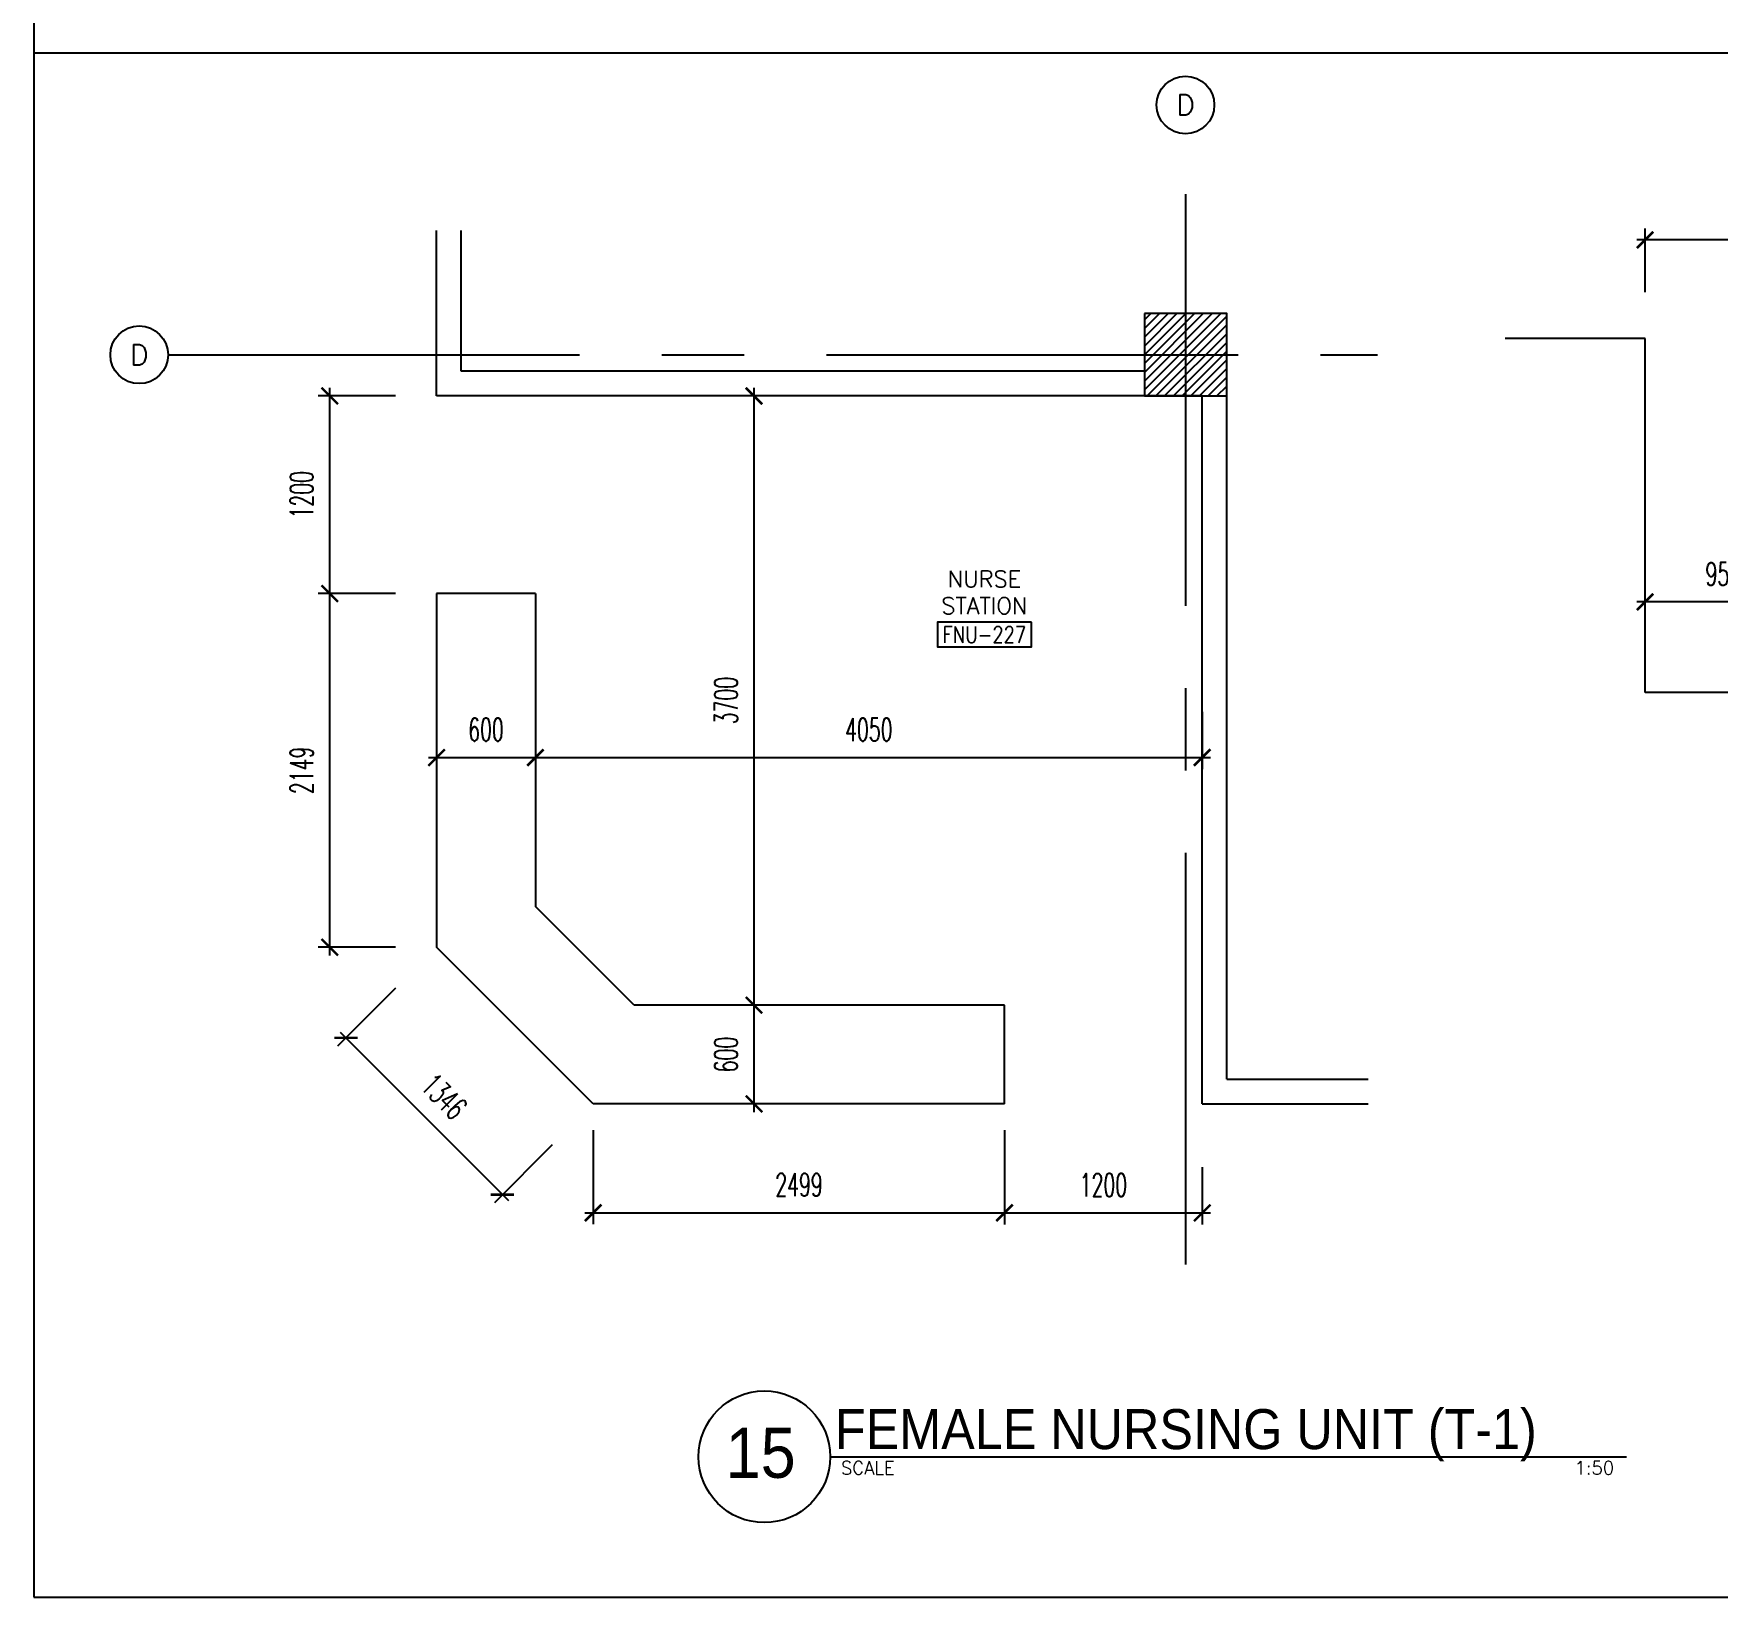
# Model space of a CAD drawing. Extents: x 417759.1 to 417809, y 43468.8 to 43507.6.
# Drawn here: x 417759.05 to 417769.28, y 43468.76 to 43478.26 of the extents above; entities that cross this region are included whole.
import ezdxf
from ezdxf.enums import TextEntityAlignment as Align

# ---------------------------------------------------------------- set-up
doc = ezdxf.new("R2010")
doc.units = 0
doc.header["$MEASUREMENT"] = 0
doc.header["$PDMODE"] = 3
doc.header["$PDSIZE"] = 0.1
doc.linetypes.add('CENTERX2', pattern=[4, 2.5, -0.5, 0.5, -0.5])
doc.layers.get('0').update_dxf_attribs({"linetype": 'CONTINUOUS'})
doc.layers.get('DEFPOINTS').update_dxf_attribs({"linetype": 'CONTINUOUS'})
for name, color, linetype in [('AX', 6, 'CONTINUOUS'), ('AX-CR', 2, 'CONTINUOUS'), ('AX-DIM', 4, 'CONTINUOUS'), ('AX-TXT', 4, 'CONTINUOUS'), ('AXES', 11, 'CENTERX2'), ('COL', 2, 'CONTINUOUS'), ('COUNTER', 2, 'CONTINUOUS'), ('HAT', 8, 'CONTINUOUS'), ('RM-BOX', 2, 'CONTINUOUS'), ('RM-NAME', 2, 'CONTINUOUS'), ('RM-NO', 2, 'CONTINUOUS'), ('TXT', 2, 'CONTINUOUS'), ('TXT1', 2, 'CONTINUOUS'), ('WALL', 6, 'CONTINUOUS')]:
    doc.layers.add(name, color=color, linetype=linetype)
doc.styles.add('ROMANS', font='ROMANS.shx', dxfattribs={"width": 0.6})
doc.styles.add('TTXT', font='swisse.ttf', dxfattribs={"width": 0.6})
doc.dimstyles.new('STANDARD in', dxfattribs={"dimtxt": 0.14, "dimasz": 0.1, "dimexe": 0.07, "dimexo": 0.05, "dimgap": 0.1, "dimtad": 1, "dimdec": 0, "dimlfac": 1000, "dimzin": 0, "dimdsep": 46, "dimtxsty": 'ROMANS', "dimblk": 'ARCHTICK', "dimcen": 0.05, "dimdle": 0.05, "dimclrd": 4, "dimclre": 4, "dimclrt": 2, "dimadec": 0, "dimazin": 0, "dimtfac": 1, "dimtdec": 0, "dimtmove": 2, "dimatfit": 3, "dimfxl": 0, "dimtolj": 1, "dimtzin": 0, "dimarcsym": 0})

# ---------------------------------------------------------------- blocks, each defined once
blk = doc.blocks.new('_ARCHTICK')
at = {"color": 0, "linetype": 'ByBlock', "const_width": 0.15}
blk.add_lwpolyline([(-0.5, -0.5), (0.5, 0.5)], dxfattribs=at)
blk = doc.blocks.new('*D274')
at = {"layer": 'AX-DIM', "color": 4, "linetype": 'Continuous', "lineweight": -2}
for p, q in [((417763.828, 43472.357), (417763.359, 43472.357)), ((417763.429, 43471.707), (417763.429, 43472.407)), ((417763.828, 43471.757), (417763.359, 43471.757))]:
    blk.add_line(p, q, dxfattribs=at)
at = {"layer": 'DEFPOINTS', "color": 0, "linetype": 'Continuous'}
for p in [(417763.429, 43472.357), (417763.878, 43472.357), (417763.878, 43471.757)]:
    blk.add_point(p, dxfattribs=at)
at = {"layer": 'AX-DIM', "color": 4, "linetype": 'Continuous', "lineweight": -2, "xscale": 0.1, "yscale": 0.1, "zscale": 0.1}
for p, rotation in [((417763.429, 43472.357), 90), ((417763.429, 43471.757), 270)]:
    blk.add_blockref('_ARCHTICK', p, dxfattribs=dict(at, rotation=rotation))
at = {"layer": 'AX-DIM', "color": 2, "linetype": 'Continuous', "insert": (417763.259, 43472.057), "char_height": 0.14, "attachment_point": 5, "rotation": 90, "style": 'ROMANS'}
blk.add_mtext('\\A1;600', dxfattribs=at)
blk = doc.blocks.new('*D275')
at = {"layer": 'AX-DIM', "color": 4, "linetype": 'Continuous', "lineweight": -2}
for p, q in [((417763.828, 43476.057), (417763.359, 43476.057)), ((417763.429, 43472.307), (417763.429, 43476.107)), ((417763.828, 43472.357), (417763.359, 43472.357))]:
    blk.add_line(p, q, dxfattribs=at)
at = {"layer": 'DEFPOINTS', "color": 0, "linetype": 'Continuous'}
for p in [(417763.429, 43476.057), (417763.878, 43476.057), (417763.878, 43472.357)]:
    blk.add_point(p, dxfattribs=at)
at = {"layer": 'AX-DIM', "color": 4, "linetype": 'Continuous', "lineweight": -2, "xscale": 0.1, "yscale": 0.1, "zscale": 0.1}
for p, rotation in [((417763.429, 43476.057), 90), ((417763.429, 43472.357), 270)]:
    blk.add_blockref('_ARCHTICK', p, dxfattribs=dict(at, rotation=rotation))
at = {"layer": 'AX-DIM', "color": 2, "linetype": 'Continuous', "insert": (417763.259, 43474.207), "char_height": 0.14, "attachment_point": 5, "rotation": 90, "style": 'ROMANS'}
blk.add_mtext('\\A1;3700', dxfattribs=at)
blk = doc.blocks.new('*D276')
at = {"layer": 'AX-DIM', "color": 4, "linetype": 'Continuous', "lineweight": -2}
for p, q in [((417761.501, 43474.138), (417761.501, 43473.791)), ((417762.101, 43474.138), (417762.101, 43473.791)), ((417761.451, 43473.861), (417762.151, 43473.861))]:
    blk.add_line(p, q, dxfattribs=at)
at = {"layer": 'DEFPOINTS', "color": 0, "linetype": 'Continuous'}
for p in [(417761.501, 43474.188), (417762.101, 43474.188), (417762.101, 43473.861)]:
    blk.add_point(p, dxfattribs=at)
at = {"layer": 'AX-DIM', "color": 4, "linetype": 'Continuous', "lineweight": -2, "xscale": 0.1, "yscale": 0.1, "zscale": 0.1, "rotation": 180}
blk.add_blockref('_ARCHTICK', (417761.501, 43473.861), dxfattribs=at)
at = {"layer": 'AX-DIM', "color": 4, "linetype": 'Continuous', "lineweight": -2, "xscale": 0.1, "yscale": 0.1, "zscale": 0.1}
blk.add_blockref('_ARCHTICK', (417762.101, 43473.861), dxfattribs=at)
at = {"layer": 'AX-DIM', "color": 2, "linetype": 'Continuous', "insert": (417761.801, 43474.031), "char_height": 0.14, "attachment_point": 5, "style": 'ROMANS'}
blk.add_mtext('\\A1;600', dxfattribs=at)
blk = doc.blocks.new('*D277')
at = {"layer": 'AX-DIM', "color": 4, "linetype": 'Continuous', "lineweight": -2}
for p, q in [((417762.101, 43474.138), (417762.101, 43473.791)), ((417766.151, 43474.138), (417766.151, 43473.791)), ((417762.051, 43473.861), (417766.201, 43473.861))]:
    blk.add_line(p, q, dxfattribs=at)
at = {"layer": 'DEFPOINTS', "color": 0, "linetype": 'Continuous'}
for p in [(417762.101, 43474.188), (417766.151, 43474.188), (417766.151, 43473.861)]:
    blk.add_point(p, dxfattribs=at)
at = {"layer": 'AX-DIM', "color": 4, "linetype": 'Continuous', "lineweight": -2, "xscale": 0.1, "yscale": 0.1, "zscale": 0.1, "rotation": 180}
blk.add_blockref('_ARCHTICK', (417762.101, 43473.861), dxfattribs=at)
at = {"layer": 'AX-DIM', "color": 4, "linetype": 'Continuous', "lineweight": -2, "xscale": 0.1, "yscale": 0.1, "zscale": 0.1}
blk.add_blockref('_ARCHTICK', (417766.151, 43473.861), dxfattribs=at)
at = {"layer": 'AX-DIM', "color": 2, "linetype": 'Continuous', "insert": (417764.126, 43474.031), "char_height": 0.14, "attachment_point": 5, "style": 'ROMANS'}
blk.add_mtext('\\A1;4050', dxfattribs=at)
blk = doc.blocks.new('*D278')
at = {"layer": 'AX-DIM', "color": 4, "linetype": 'Continuous', "lineweight": -2}
for p, q in [((417764.951, 43471.373), (417764.951, 43471.025)), ((417766.151, 43471.373), (417766.151, 43471.025)), ((417764.901, 43471.095), (417766.201, 43471.095))]:
    blk.add_line(p, q, dxfattribs=at)
at = {"layer": 'DEFPOINTS', "color": 0, "linetype": 'Continuous'}
for p in [(417764.951, 43471.423), (417766.151, 43471.423), (417766.151, 43471.095)]:
    blk.add_point(p, dxfattribs=at)
at = {"layer": 'AX-DIM', "color": 4, "linetype": 'Continuous', "lineweight": -2, "xscale": 0.1, "yscale": 0.1, "zscale": 0.1, "rotation": 180}
blk.add_blockref('_ARCHTICK', (417764.951, 43471.095), dxfattribs=at)
at = {"layer": 'AX-DIM', "color": 4, "linetype": 'Continuous', "lineweight": -2, "xscale": 0.1, "yscale": 0.1, "zscale": 0.1}
blk.add_blockref('_ARCHTICK', (417766.151, 43471.095), dxfattribs=at)
at = {"layer": 'AX-DIM', "color": 2, "linetype": 'Continuous', "insert": (417765.551, 43471.265), "char_height": 0.14, "attachment_point": 5, "style": 'ROMANS'}
blk.add_mtext('\\A1;1200', dxfattribs=at)
blk = doc.blocks.new('*D279')
at = {"layer": 'AX-DIM', "color": 4, "linetype": 'Continuous', "lineweight": -2}
for p, q in [((417762.452, 43471.598), (417762.452, 43471.026)), ((417764.951, 43471.598), (417764.951, 43471.026)), ((417762.402, 43471.096), (417765.001, 43471.096))]:
    blk.add_line(p, q, dxfattribs=at)
at = {"layer": 'DEFPOINTS', "color": 0, "linetype": 'Continuous'}
for p in [(417762.452, 43471.648), (417764.951, 43471.648), (417764.951, 43471.096)]:
    blk.add_point(p, dxfattribs=at)
at = {"layer": 'AX-DIM', "color": 4, "linetype": 'Continuous', "lineweight": -2, "xscale": 0.1, "yscale": 0.1, "zscale": 0.1, "rotation": 180}
blk.add_blockref('_ARCHTICK', (417762.452, 43471.096), dxfattribs=at)
at = {"layer": 'AX-DIM', "color": 4, "linetype": 'Continuous', "lineweight": -2, "xscale": 0.1, "yscale": 0.1, "zscale": 0.1}
blk.add_blockref('_ARCHTICK', (417764.951, 43471.096), dxfattribs=at)
at = {"layer": 'AX-DIM', "color": 2, "linetype": 'Continuous', "insert": (417763.702, 43471.266), "char_height": 0.14, "attachment_point": 5, "style": 'ROMANS'}
blk.add_mtext('\\A1;2499', dxfattribs=at)
blk = doc.blocks.new('*D280')
at = {"layer": 'AX-DIM', "color": 4, "linetype": 'Continuous', "lineweight": -2}
for p, q in [((417761.252, 43472.46), (417760.9, 43472.108)), ((417760.915, 43472.193), (417761.937, 43471.171)), ((417762.203, 43471.508), (417761.852, 43471.157))]:
    blk.add_line(p, q, dxfattribs=at)
at = {"layer": 'DEFPOINTS', "color": 0, "linetype": 'Continuous'}
for p in [(417761.287, 43472.495), (417762.239, 43471.543), (417761.901, 43471.206)]:
    blk.add_point(p, dxfattribs=at)
at = {"layer": 'AX-DIM', "color": 4, "linetype": 'Continuous', "lineweight": -2, "xscale": 0.1, "yscale": 0.1, "zscale": 0.1}
for p, rotation in [((417760.95, 43472.158), 134.9999999993428), ((417761.901, 43471.206), 314.9999999993428)]:
    blk.add_blockref('_ARCHTICK', p, dxfattribs=dict(at, rotation=rotation))
at = {"layer": 'AX-DIM', "color": 2, "linetype": 'Continuous', "insert": (417761.546, 43471.802), "char_height": 0.14, "attachment_point": 5, "rotation": 315, "style": 'ROMANS'}
blk.add_mtext('\\A1;1346', dxfattribs=at)
blk = doc.blocks.new('*D281')
at = {"layer": 'AX-DIM', "color": 4, "linetype": 'Continuous', "lineweight": -2}
for p, q in [((417761.251, 43476.057), (417760.782, 43476.057)), ((417760.852, 43474.807), (417760.852, 43476.107)), ((417761.251, 43474.857), (417760.782, 43474.857))]:
    blk.add_line(p, q, dxfattribs=at)
at = {"layer": 'DEFPOINTS', "color": 0, "linetype": 'Continuous'}
for p in [(417760.852, 43476.057), (417761.301, 43476.057), (417761.301, 43474.857)]:
    blk.add_point(p, dxfattribs=at)
at = {"layer": 'AX-DIM', "color": 4, "linetype": 'Continuous', "lineweight": -2, "xscale": 0.1, "yscale": 0.1, "zscale": 0.1}
for p, rotation in [((417760.852, 43476.057), 90), ((417760.852, 43474.857), 270)]:
    blk.add_blockref('_ARCHTICK', p, dxfattribs=dict(at, rotation=rotation))
at = {"layer": 'AX-DIM', "color": 2, "linetype": 'Continuous', "insert": (417760.682, 43475.457), "char_height": 0.14, "attachment_point": 5, "rotation": 90, "style": 'ROMANS'}
blk.add_mtext('\\A1;1200', dxfattribs=at)
blk = doc.blocks.new('*D282')
at = {"layer": 'AX-DIM', "color": 4, "linetype": 'Continuous', "lineweight": -2}
for p, q in [((417760.852, 43472.659), (417760.852, 43474.907)), ((417761.251, 43474.857), (417760.782, 43474.857)), ((417761.251, 43472.709), (417760.782, 43472.709))]:
    blk.add_line(p, q, dxfattribs=at)
at = {"layer": 'DEFPOINTS', "color": 0, "linetype": 'Continuous'}
for p in [(417760.852, 43474.857), (417761.301, 43474.857), (417761.301, 43472.709)]:
    blk.add_point(p, dxfattribs=at)
at = {"layer": 'AX-DIM', "color": 4, "linetype": 'Continuous', "lineweight": -2, "xscale": 0.1, "yscale": 0.1, "zscale": 0.1}
for p, rotation in [((417760.852, 43474.857), 90), ((417760.852, 43472.709), 270)]:
    blk.add_blockref('_ARCHTICK', p, dxfattribs=dict(at, rotation=rotation))
at = {"layer": 'AX-DIM', "color": 2, "linetype": 'Continuous', "insert": (417760.682, 43473.783), "char_height": 0.14, "attachment_point": 5, "rotation": 90, "style": 'ROMANS'}
blk.add_mtext('\\A1;2149', dxfattribs=at)
blk = doc.blocks.new('COL50')
at = {"layer": 'COL'}
blk.add_lwpolyline([(-250, 250), (-250, -250), (250, -250), (250, 250)], close=True, dxfattribs=at)
blk = doc.blocks.new('*X255')
at = {"color": 0}
for p, q in [((80579, 162727), (81042, 163190)), ((80579, 162780), (80989, 163190)), ((80579, 162833), (80936, 163190)), ((80579, 162886), (80883, 163190)), ((80579, 162939), (80829, 163190)), ((80579, 162993), (80776, 163190)), ((80579, 163046), (80723, 163190)), ((80579, 163099), (80670, 163190)), ((80579, 163152), (80617, 163190)), ((80595, 162690), (81079, 163174)), ((80648, 162690), (81079, 163121)), ((80701, 162690), (81079, 163068)), ((80754, 162690), (81079, 163015)), ((80807, 162690), (81079, 162962)), ((80860, 162690), (81079, 162909)), ((80913, 162690), (81079, 162856)), ((80966, 162690), (81079, 162803)), ((81019, 162690), (81079, 162750)), ((81072, 162690), (81079, 162697))]:
    blk.add_line(p, q, dxfattribs=at)
blk = doc.blocks.new('RM1')
at = {"layer": 'RM-BOX'}
blk.add_lwpolyline([(570, -200), (-570, -200), (-570, -500), (570, -500)], close=True, dxfattribs=at)
at = {"layer": 'RM-NAME', "style": 'ROMANS'}
for tag, p in [('ROOMNAME1', (0, 324)), ('ROOMNAME2', (0, 0))]:
    blk.add_attdef(tag, text='', height=200, dxfattribs=at).set_placement(p, align=Align.MIDDLE)
at = {"layer": 'RM-NO', "style": 'ROMANS', "width": 0.8}
blk.add_attdef('ROOMNO', text='', height=200, dxfattribs=at).set_placement((0, -350), align=Align.MIDDLE)
blk = doc.blocks.new('*D286')
at = {"layer": 'AX-DIM', "color": 4, "linetype": 'Continuous', "lineweight": -2}
for p, q in [((417769.841, 43474.806), (417768.791, 43474.806)), ((417768.841, 43474.488), (417768.841, 43474.876)), ((417769.791, 43474.488), (417769.791, 43474.876))]:
    blk.add_line(p, q, dxfattribs=at)
at = {"layer": 'DEFPOINTS', "color": 0, "linetype": 'Continuous'}
for p in [(417768.841, 43474.806), (417768.841, 43474.438), (417769.791, 43474.438)]:
    blk.add_point(p, dxfattribs=at)
at = {"layer": 'AX-DIM', "color": 4, "linetype": 'Continuous', "lineweight": -2, "xscale": 0.1, "yscale": 0.1, "zscale": 0.1, "rotation": 180}
blk.add_blockref('_ARCHTICK', (417768.841, 43474.806), dxfattribs=at)
at = {"layer": 'AX-DIM', "color": 4, "linetype": 'Continuous', "lineweight": -2, "xscale": 0.1, "yscale": 0.1, "zscale": 0.1}
blk.add_blockref('_ARCHTICK', (417769.791, 43474.806), dxfattribs=at)
at = {"layer": 'AX-DIM', "color": 2, "linetype": 'Continuous', "insert": (417769.316, 43474.976), "char_height": 0.14, "attachment_point": 5, "style": 'ROMANS'}
blk.add_mtext('\\A1;950', dxfattribs=at)
blk = doc.blocks.new('*D290')
at = {"layer": 'AX-DIM', "color": 4, "linetype": 'Continuous', "lineweight": -2}
for p, q in [((417768.841, 43476.687), (417768.841, 43477.075)), ((417770.641, 43476.687), (417770.641, 43477.075)), ((417770.691, 43477.005), (417768.791, 43477.005))]:
    blk.add_line(p, q, dxfattribs=at)
at = {"layer": 'DEFPOINTS', "color": 0, "linetype": 'Continuous'}
for p in [(417768.841, 43477.005), (417768.841, 43476.637), (417770.641, 43476.637)]:
    blk.add_point(p, dxfattribs=at)
at = {"layer": 'AX-DIM', "color": 4, "linetype": 'Continuous', "lineweight": -2, "xscale": 0.1, "yscale": 0.1, "zscale": 0.1, "rotation": 180}
blk.add_blockref('_ARCHTICK', (417768.841, 43477.005), dxfattribs=at)
at = {"layer": 'AX-DIM', "color": 4, "linetype": 'Continuous', "lineweight": -2, "xscale": 0.1, "yscale": 0.1, "zscale": 0.1}
blk.add_blockref('_ARCHTICK', (417770.641, 43477.005), dxfattribs=at)
at = {"layer": 'AX-DIM', "color": 2, "linetype": 'Continuous', "insert": (417769.741, 43477.175), "char_height": 0.14, "attachment_point": 5, "style": 'ROMANS'}
blk.add_mtext('\\A1;1800', dxfattribs=at)
blk = doc.blocks.new('AXU')
at = {"layer": 'AX-CR'}
blk.add_circle((0, 350), 350, dxfattribs=at)
at = {"layer": 'AX-TXT', "style": 'ROMANS'}
blk.add_attdef('AX', text='', height=250, dxfattribs=at).set_placement((0, 350), align=Align.MIDDLE)

msp = doc.modelspace()

# ---------------------------------------------------------------- linework, layer by layer
at = {"layer": 'AX-DIM'}
for p, q in [((417759.0538, 43507.6348), (417759.0538, 43468.7602)), ((417759.0538, 43478.1421), (417809.0021, 43478.1421)), ((417759.0538, 43468.7602), (417809.0021, 43468.7602))]:
    msp.add_line(p, q, dxfattribs=at)
at = {"layer": 'AXES'}
for p, q in [((417766.051, 43470.7825), (417766.051, 43477.6498)), ((417759.8698, 43476.3071), (417767.2153, 43476.3071))]:
    msp.add_line(p, q, dxfattribs=at)
at = {"layer": 'COUNTER', "linetype": 'ByBlock'}
for p, q in [((417762.101, 43474.8571), (417761.501, 43474.8571)), ((417761.501, 43474.8571), (417761.501, 43472.7086)), ((417762.101, 43474.8571), (417762.101, 43472.9571)), ((417762.701, 43472.3571), (417762.101, 43472.9571)), ((417762.4525, 43471.7571), (417761.501, 43472.7086)), ((417764.951, 43472.3571), (417762.701, 43472.3571)), ((417764.951, 43471.7571), (417764.951, 43472.3571)), ((417764.951, 43471.7571), (417762.4525, 43471.7571))]:
    msp.add_line(p, q, dxfattribs=at)
at = {"layer": 'TXT', "color": 6}
msp.add_line((417763.8917, 43469.6139), (417768.7272, 43469.6139), dxfattribs=at)
msp.add_circle((417763.4917, 43469.6139), 0.4, dxfattribs=at)
at = {"layer": 'WALL', "color": 6}
for p, q in [((417761.501, 43476.0571), (417761.501, 43477.0626)), ((417761.651, 43476.2071), (417761.651, 43477.0626)), ((417768.841, 43476.4061), (417767.992, 43476.4061)), ((417768.841, 43474.2561), (417768.841, 43476.4061)), ((417765.801, 43476.2071), (417761.651, 43476.2071)), ((417766.151, 43476.0571), (417761.501, 43476.0571)), ((417766.151, 43471.7571), (417766.151, 43476.0571)), ((417766.301, 43471.9071), (417766.301, 43476.0571)), ((417769.791, 43474.2561), (417768.841, 43474.2561)), ((417766.301, 43471.9071), (417767.1596, 43471.9071)), ((417766.151, 43471.7571), (417767.1596, 43471.7571))]:
    msp.add_line(p, q, dxfattribs=at)

# ---------------------------------------------------------------- block references
at = {"layer": 'AX', "xscale": 0.0005000000237487257, "yscale": 0.0004999999946448952, "zscale": 0.0005}
for p in [(417766.0493, 43477.6498), (417759.6948, 43476.1321)]:
    msp.add_blockref('AXU', p, dxfattribs=at).add_auto_attribs({'AX': 'D'})
at = {"layer": 'COL', "xscale": 0.0009999999892897904, "yscale": 0.000999999996565748, "zscale": 0.001}
msp.add_blockref('COL50', (417766.051, 43476.3071), dxfattribs=at)
at = {"layer": 'HAT', "xscale": 0.0009999999892897904, "yscale": 0.000999999996565748, "zscale": 0.001}
msp.add_blockref('*X255', (417685.2218, 43313.3674), dxfattribs=at)
at = {"layer": 'RM-NO', "xscale": 0.0005000000237487257, "yscale": 0.0005000000019208528, "zscale": 0.0005}
msp.add_blockref('RM1', (417764.8283, 43474.7828), dxfattribs=at).add_auto_attribs({'ROOMNO': 'FNU-227', 'ROOMNAME2': 'STATION', 'ROOMNAME1': 'NURSE'})

# ---------------------------------------------------------------- texts
at = {"layer": 'RM-NAME', "style": 'ROMANS', "width": 1}
for tag, p in [('SCALE', (417764.1201, 43469.5463)), ('1:50', (417768.5325, 43469.5463))]:
    msp.add_attdef(tag, text='', height=0.08, dxfattribs=at).set_placement(p, align=Align.MIDDLE)
at = {"layer": 'TXT1', "color": 6, "style": 'TTXT', "width": 0.9}
for s, height, p in [('FEMALE NURSING UNIT (T-1)', 0.243141, (417763.9207, 43469.6602)), ('15', 0.30393, (417763.2569, 43469.486))]:
    msp.add_text(s, height=height, dxfattribs=at).set_placement(p)

# ---------------------------------------------------------------- dimensions: what is measured, and where the dimension line sits
at = {"layer": 'AX-DIM', "linetype": 'Continuous'}
for base, p1, p2, picture, middle in [((417768.841, 43477.005), (417770.641, 43476.6366), (417768.841, 43476.6366), '*D290', (417769.741, 43477.175)), ((417768.841, 43474.8062), (417769.791, 43474.4379), (417768.841, 43474.4379), '*D286', (417769.316, 43474.9762)), ((417762.101, 43473.8607), (417761.501, 43474.1879), (417762.101, 43474.1879), '*D276', (417761.801, 43474.0307)), ((417766.151, 43473.8607), (417762.101, 43474.1879), (417766.151, 43474.1879), '*D277', (417764.126, 43474.0307)), ((417764.95099, 43471.09557), (417762.45246, 43471.64823), (417764.95099, 43471.64823), '*D279', (417763.70173, 43471.26557)), ((417766.151, 43471.0954), (417764.951, 43471.4226), (417766.151, 43471.4226), '*D278', (417765.551, 43471.2654))]:
    dim = msp.add_linear_dim(base=base, p1=p1, p2=p2, dimstyle='STANDARD in', dxfattribs=at)
    dim.commit()
    dim.dimension.update_dxf_attribs({"geometry": picture, "text_midpoint": middle})
for base, p1, p2, picture, middle in [((417760.8517, 43476.0571), (417761.3008, 43474.8571), (417761.3008, 43476.0571), '*D281', (417760.6817, 43475.4571)), ((417763.429, 43476.0571), (417763.8781, 43472.3571), (417763.8781, 43476.0571), '*D275', (417763.259, 43474.2071)), ((417760.85171, 43474.85709), (417761.30079, 43472.70856), (417761.30079, 43474.85709), '*D282', (417760.68171, 43473.78283)), ((417763.429, 43472.3571), (417763.8781, 43471.7571), (417763.8781, 43472.3571), '*D274', (417763.259, 43472.0571))]:
    dim = msp.add_linear_dim(base=base, p1=p1, p2=p2, angle=90, dimstyle='STANDARD in', dxfattribs=at)
    dim.commit()
    dim.dimension.update_dxf_attribs({"geometry": picture, "text_midpoint": middle})
dim = msp.add_aligned_dim(p1=(417761.2873, 43472.4949), p2=(417762.2388, 43471.5434), distance=-0.4771, dimstyle='STANDARD in', dxfattribs=at)
dim.commit()
dim.dimension.update_dxf_attribs({"geometry": '*D280', "text_midpoint": (417761.5459, 43471.802)})

doc.saveas('drawing.dxf')
